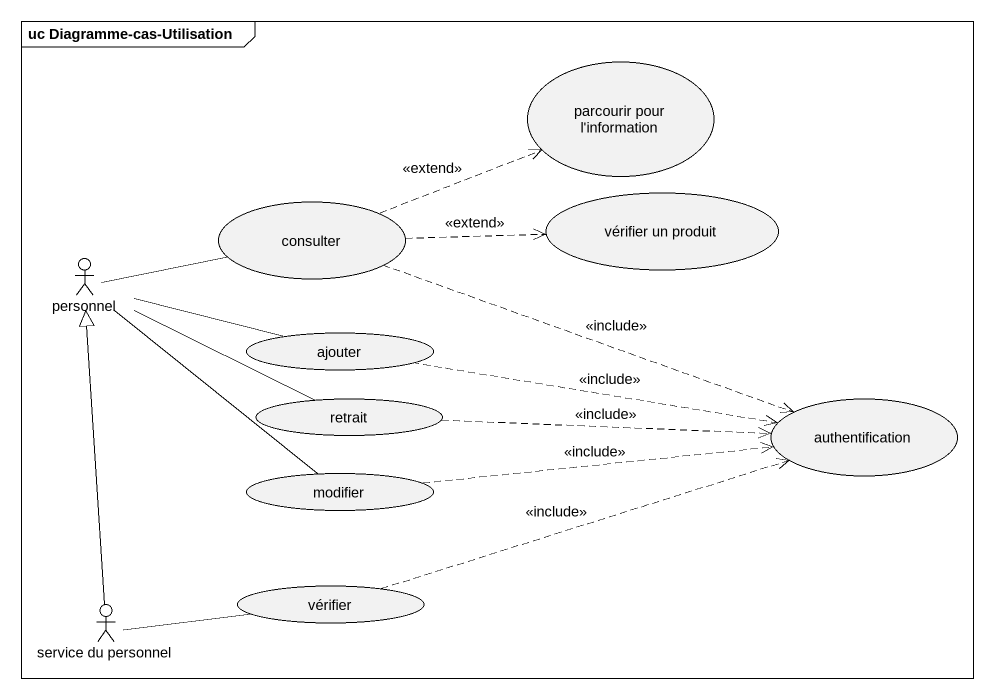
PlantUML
@startuml
mainframe uc Diagramme-cas-Utilisation
usecase "parcourir pour l'information" as parcourir_pour_l_information
usecase consulter
usecase "vérifier un produit" as vérifier_un_produit
actor personnel
usecase ajouter
usecase retrait
usecase authentification
usecase modifier
usecase vérifier
actor "service du personnel" as service_du_personnel
consulter .right.> parcourir_pour_l_information : <<extend>>
consulter .right.> vérifier_un_produit : <<extend>>
consulter .right.> authentification : <<include>>
personnel -right- consulter
personnel -right- ajouter
personnel -right- retrait
personnel -- modifier
ajouter .right.> authentification : <<include>>
retrait .right.> authentification : <<include>>
modifier .right.> authentification : <<include>>
vérifier .right.> authentification : <<include>>
service_du_personnel -up-|> personnel
service_du_personnel -right- vérifier
@enduml
